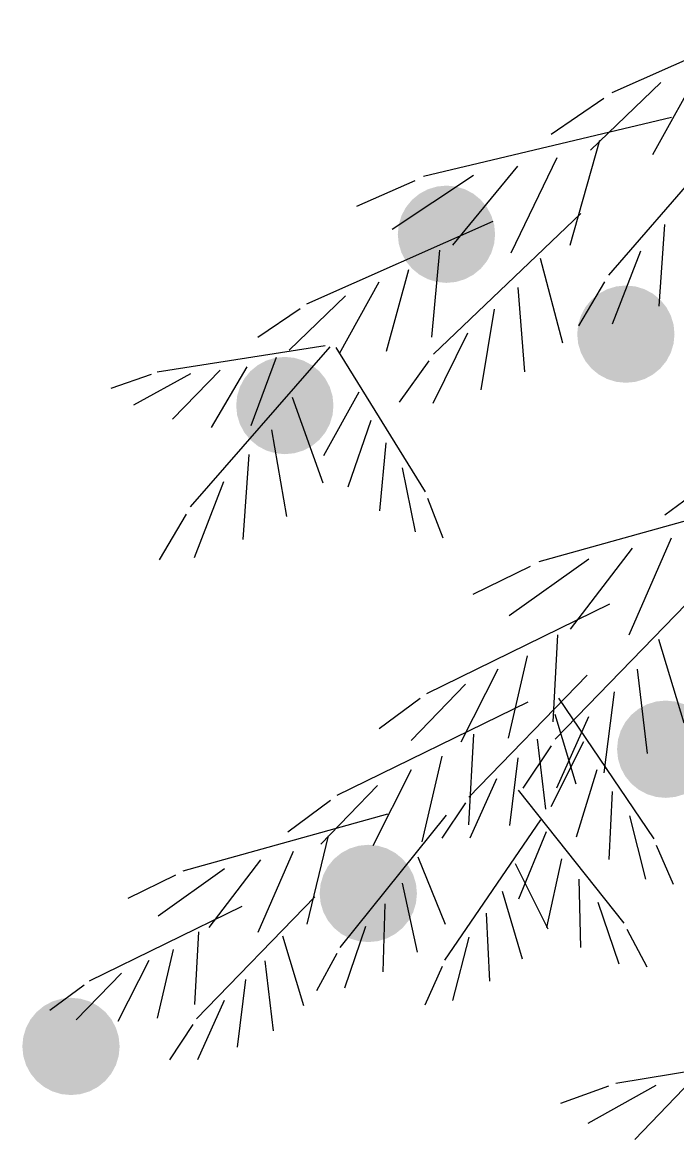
# Model space of a CAD drawing. Extents: x 0 to 1.57, y 0.06 to 3.19.
# Drawn here: x 0.069 to 0.406, y 0.993 to 1.567 of the extents above; entities that cross this region are included whole.
import ezdxf

# ---------------------------------------------------------------- set-up
doc = ezdxf.new("R2010")
doc.units = 0
doc.header["$LTSCALE"] = 1.2
doc.layers.get('0').update_dxf_attribs({"linetype": 'CONTINUOUS'})
doc.layers.add('ARQ-VEG', color=2, linetype='CONTINUOUS')

# ---------------------------------------------------------------- blocks, each defined once
blk = doc.blocks.new('*U13')
at = {"layer": 'ARQ-VEG'}
for points in [[(0.24237, 1.09474), (0.23768, 1.14236), (0.24237, 1.14378)], [(0.24724, 1.09426), (0.24237, 1.14378), (0.24724, 1.14426)], [(0.24237, 1.09474), (0.24237, 1.14378), (0.24724, 1.09426)], [(0.24724, 1.09426), (0.24724, 1.14426), (0.25212, 1.09474)], [(0.25212, 1.09474), (0.24724, 1.14426), (0.25212, 1.14378)], [(0.25212, 1.09474), (0.25212, 1.14378), (0.25681, 1.09616)], [(0.25681, 1.09616), (0.25212, 1.14378), (0.25681, 1.14236)], [(0.22957, 1.10158), (0.22646, 1.13315), (0.22957, 1.13694)], [(0.23336, 1.09847), (0.22957, 1.13694), (0.23336, 1.14005)], [(0.22957, 1.10158), (0.22957, 1.13694), (0.23336, 1.09847)], [(0.23768, 1.09616), (0.23336, 1.14005), (0.23768, 1.14236)], [(0.23336, 1.09847), (0.23336, 1.14005), (0.23768, 1.09616)], [(0.23768, 1.09616), (0.23768, 1.14236), (0.24237, 1.09474)], [(0.25681, 1.09616), (0.25681, 1.14236), (0.26113, 1.09847)], [(0.26113, 1.09847), (0.25681, 1.14236), (0.26113, 1.14005)], [(0.26113, 1.09847), (0.26113, 1.14005), (0.26492, 1.10158)], [(0.26492, 1.10158), (0.26113, 1.14005), (0.26492, 1.13694)], [(0.26492, 1.10158), (0.26492, 1.13694), (0.26803, 1.10537)], [(0.26803, 1.10537), (0.26492, 1.13694), (0.26803, 1.13315)], [(0.22646, 1.10537), (0.22415, 1.12883), (0.22646, 1.13315)], [(0.22646, 1.10537), (0.22646, 1.13315), (0.22957, 1.10158)], [(0.26803, 1.10537), (0.26803, 1.13315), (0.27034, 1.10969)], [(0.27034, 1.10969), (0.26803, 1.13315), (0.27034, 1.12883)], [(0.22415, 1.10969), (0.22272, 1.12414), (0.22415, 1.12883)], [(0.22415, 1.10969), (0.22415, 1.12883), (0.22646, 1.10537)], [(0.27034, 1.10969), (0.27034, 1.12883), (0.27176, 1.11438)], [(0.27176, 1.11438), (0.27034, 1.12883), (0.27176, 1.12414)], [(0.22272, 1.11438), (0.22224, 1.11926), (0.22272, 1.12414)], [(0.22272, 1.11438), (0.22272, 1.12414), (0.22415, 1.10969)], [(0.27176, 1.11438), (0.27176, 1.12414), (0.27224, 1.11926)]]:
    blk.add_solid(points, dxfattribs=at)
blk = doc.blocks.new('*U16')
at = {"layer": 'ARQ-VEG'}
for points in [[(0.19046, 1.34918), (0.18667, 1.38764), (0.19046, 1.39075)], [(0.19478, 1.34687), (0.19046, 1.39075), (0.19478, 1.39306)], [(0.19046, 1.34918), (0.19046, 1.39075), (0.19478, 1.34687)], [(0.19947, 1.34545), (0.19478, 1.39306), (0.19947, 1.39449)], [(0.19478, 1.34687), (0.19478, 1.39306), (0.19947, 1.34545)], [(0.20435, 1.34497), (0.19947, 1.39449), (0.20435, 1.39497)], [(0.19947, 1.34545), (0.19947, 1.39449), (0.20435, 1.34497)], [(0.20435, 1.34497), (0.20435, 1.39497), (0.20922, 1.34545)], [(0.20922, 1.34545), (0.20435, 1.39497), (0.20922, 1.39449)], [(0.20922, 1.34545), (0.20922, 1.39449), (0.21391, 1.34687)], [(0.21391, 1.34687), (0.20922, 1.39449), (0.21391, 1.39306)], [(0.21391, 1.34687), (0.21391, 1.39306), (0.21824, 1.34918)], [(0.21824, 1.34918), (0.21391, 1.39306), (0.21824, 1.39075)], [(0.21824, 1.34918), (0.21824, 1.39075), (0.22203, 1.35229)], [(0.22203, 1.35229), (0.21824, 1.39075), (0.22203, 1.38764)], [(0.18356, 1.35608), (0.18125, 1.37953), (0.18356, 1.38386)], [(0.18667, 1.35229), (0.18356, 1.38386), (0.18667, 1.38764)], [(0.18356, 1.35608), (0.18356, 1.38386), (0.18667, 1.35229)], [(0.18667, 1.35229), (0.18667, 1.38764), (0.19046, 1.34918)], [(0.22203, 1.35229), (0.22203, 1.38764), (0.22513, 1.35608)], [(0.22513, 1.35608), (0.22203, 1.38764), (0.22513, 1.38386)], [(0.22513, 1.35608), (0.22513, 1.38386), (0.22744, 1.3604)], [(0.22744, 1.3604), (0.22513, 1.38386), (0.22744, 1.37953)], [(0.18125, 1.3604), (0.17983, 1.37484), (0.18125, 1.37953)], [(0.18125, 1.3604), (0.18125, 1.37953), (0.18356, 1.35608)], [(0.22744, 1.3604), (0.22744, 1.37953), (0.22887, 1.36509)], [(0.22887, 1.36509), (0.22744, 1.37953), (0.22887, 1.37484)], [(0.17983, 1.36509), (0.17935, 1.36997), (0.17983, 1.37484)], [(0.17983, 1.36509), (0.17983, 1.37484), (0.18125, 1.3604)], [(0.22887, 1.36509), (0.22887, 1.37484), (0.22935, 1.36997)]]:
    blk.add_solid(points, dxfattribs=at)
blk = doc.blocks.new('*U64')
at = {"layer": 'ARQ-VEG'}
for points in [[(0.37004, 1.38356), (0.36571, 1.42745), (0.37004, 1.42976)], [(0.37473, 1.38214), (0.37004, 1.42976), (0.37473, 1.43118)], [(0.37004, 1.38356), (0.37004, 1.42976), (0.37473, 1.38214)], [(0.3796, 1.38166), (0.37473, 1.43118), (0.3796, 1.43166)], [(0.37473, 1.38214), (0.37473, 1.43118), (0.3796, 1.38166)], [(0.3796, 1.38166), (0.3796, 1.43166), (0.38448, 1.38214)], [(0.38448, 1.38214), (0.3796, 1.43166), (0.38448, 1.43118)], [(0.38448, 1.38214), (0.38448, 1.43118), (0.38917, 1.38356)], [(0.38917, 1.38356), (0.38448, 1.43118), (0.38917, 1.42976)], [(0.38917, 1.38356), (0.38917, 1.42976), (0.39349, 1.38587)], [(0.39349, 1.38587), (0.38917, 1.42976), (0.39349, 1.42745)], [(0.36193, 1.38898), (0.35882, 1.42055), (0.36193, 1.42434)], [(0.36571, 1.38587), (0.36193, 1.42434), (0.36571, 1.42745)], [(0.36193, 1.38898), (0.36193, 1.42434), (0.36571, 1.38587)], [(0.36571, 1.38587), (0.36571, 1.42745), (0.37004, 1.38356)], [(0.39349, 1.38587), (0.39349, 1.42745), (0.39728, 1.38898)], [(0.39728, 1.38898), (0.39349, 1.42745), (0.39728, 1.42434)], [(0.39728, 1.38898), (0.39728, 1.42434), (0.40039, 1.39277)], [(0.40039, 1.39277), (0.39728, 1.42434), (0.40039, 1.42055)], [(0.35882, 1.39277), (0.35651, 1.41623), (0.35882, 1.42055)], [(0.35882, 1.39277), (0.35882, 1.42055), (0.36193, 1.38898)], [(0.40039, 1.39277), (0.40039, 1.42055), (0.4027, 1.39709)], [(0.4027, 1.39709), (0.40039, 1.42055), (0.4027, 1.41623)], [(0.35651, 1.39709), (0.35508, 1.41154), (0.35651, 1.41623)], [(0.35651, 1.39709), (0.35651, 1.41623), (0.35882, 1.39277)], [(0.4027, 1.39709), (0.4027, 1.41623), (0.40412, 1.40178)], [(0.40412, 1.40178), (0.4027, 1.41623), (0.40412, 1.41154)], [(0.35508, 1.40178), (0.3546, 1.40666), (0.35508, 1.41154)], [(0.35508, 1.40178), (0.35508, 1.41154), (0.35651, 1.39709)], [(0.40412, 1.40178), (0.40412, 1.41154), (0.4046, 1.40666)]]:
    blk.add_solid(points, dxfattribs=at)
blk = doc.blocks.new('*U65')
at = {"layer": 'ARQ-VEG'}
for points in [[(0.39519, 1.16884), (0.3905, 1.21646), (0.39519, 1.21788)], [(0.40007, 1.16836), (0.39519, 1.21788), (0.40007, 1.21836)], [(0.39519, 1.16884), (0.39519, 1.21788), (0.40007, 1.16836)], [(0.40007, 1.16836), (0.40007, 1.21836), (0.40495, 1.16884)], [(0.40495, 1.16884), (0.40007, 1.21836), (0.40495, 1.21788)], [(0.40495, 1.16884), (0.40495, 1.21788), (0.40964, 1.17026)], [(0.40964, 1.17026), (0.40495, 1.21788), (0.40964, 1.21646)], [(0.38618, 1.17257), (0.38239, 1.21104), (0.38618, 1.21415)], [(0.3905, 1.17026), (0.38618, 1.21415), (0.3905, 1.21646)], [(0.38618, 1.17257), (0.38618, 1.21415), (0.3905, 1.17026)], [(0.3905, 1.17026), (0.3905, 1.21646), (0.39519, 1.16884)], [(0.40964, 1.17026), (0.40964, 1.21646), (0.41396, 1.17257)], [(0.41396, 1.17257), (0.40964, 1.21646), (0.41396, 1.21415)], [(0.41396, 1.17257), (0.41396, 1.21415), (0.41775, 1.17568)], [(0.41775, 1.17568), (0.41396, 1.21415), (0.41775, 1.21104)], [(0.37928, 1.17947), (0.37697, 1.20293), (0.37928, 1.20725)], [(0.38239, 1.17568), (0.37928, 1.20725), (0.38239, 1.21104)], [(0.37928, 1.17947), (0.37928, 1.20725), (0.38239, 1.17568)], [(0.38239, 1.17568), (0.38239, 1.21104), (0.38618, 1.17257)], [(0.41775, 1.17568), (0.41775, 1.21104), (0.42086, 1.17947)], [(0.42086, 1.17947), (0.41775, 1.21104), (0.42086, 1.20725)], [(0.42086, 1.17947), (0.42086, 1.20725), (0.42317, 1.18379)], [(0.42317, 1.18379), (0.42086, 1.20725), (0.42317, 1.20293)], [(0.37697, 1.18379), (0.37555, 1.19824), (0.37697, 1.20293)], [(0.37697, 1.18379), (0.37697, 1.20293), (0.37928, 1.17947)], [(0.42317, 1.18379), (0.42317, 1.20293), (0.42459, 1.18848)], [(0.42459, 1.18848), (0.42317, 1.20293), (0.42459, 1.19824)], [(0.37555, 1.18848), (0.37507, 1.19336), (0.37555, 1.19824)], [(0.37555, 1.18848), (0.37555, 1.19824), (0.37697, 1.18379)], [(0.42459, 1.18848), (0.42459, 1.19824), (0.42507, 1.19336)]]:
    blk.add_solid(points, dxfattribs=at)
blk = doc.blocks.new('*U71')
at = {"layer": 'ARQ-VEG'}
for points in [[(0.08489, 1.01755), (0.08057, 1.06144), (0.08489, 1.06375)], [(0.08958, 1.01613), (0.08489, 1.06375), (0.08958, 1.06517)], [(0.08489, 1.01755), (0.08489, 1.06375), (0.08958, 1.01613)], [(0.09446, 1.01565), (0.08958, 1.06517), (0.09446, 1.06565)], [(0.08958, 1.01613), (0.08958, 1.06517), (0.09446, 1.01565)], [(0.09446, 1.01565), (0.09446, 1.06565), (0.09934, 1.01613)], [(0.09934, 1.01613), (0.09446, 1.06565), (0.09934, 1.06517)], [(0.09934, 1.01613), (0.09934, 1.06517), (0.10403, 1.01755)], [(0.10403, 1.01755), (0.09934, 1.06517), (0.10403, 1.06375)], [(0.10403, 1.01755), (0.10403, 1.06375), (0.10835, 1.01986)], [(0.10835, 1.01986), (0.10403, 1.06375), (0.10835, 1.06144)], [(0.07678, 1.02297), (0.07367, 1.05454), (0.07678, 1.05833)], [(0.08057, 1.01986), (0.07678, 1.05833), (0.08057, 1.06144)], [(0.07678, 1.02297), (0.07678, 1.05833), (0.08057, 1.01986)], [(0.08057, 1.01986), (0.08057, 1.06144), (0.08489, 1.01755)], [(0.10835, 1.01986), (0.10835, 1.06144), (0.11214, 1.02297)], [(0.11214, 1.02297), (0.10835, 1.06144), (0.11214, 1.05833)], [(0.11214, 1.02297), (0.11214, 1.05833), (0.11525, 1.02676)], [(0.11525, 1.02676), (0.11214, 1.05833), (0.11525, 1.05454)], [(0.07367, 1.02676), (0.07136, 1.05022), (0.07367, 1.05454)], [(0.07367, 1.02676), (0.07367, 1.05454), (0.07678, 1.02297)], [(0.11525, 1.02676), (0.11525, 1.05454), (0.11756, 1.03108)], [(0.11756, 1.03108), (0.11525, 1.05454), (0.11756, 1.05022)], [(0.06994, 1.03577), (0.06946, 1.04065), (0.06994, 1.04553)], [(0.07136, 1.03108), (0.06994, 1.04553), (0.07136, 1.05022)], [(0.06994, 1.03577), (0.06994, 1.04553), (0.07136, 1.03108)], [(0.07136, 1.03108), (0.07136, 1.05022), (0.07367, 1.02676)], [(0.11756, 1.03108), (0.11756, 1.05022), (0.11898, 1.03577)], [(0.11898, 1.03577), (0.11756, 1.05022), (0.11898, 1.04553)], [(0.11898, 1.03577), (0.11898, 1.04553), (0.11946, 1.04065)]]:
    blk.add_solid(points, dxfattribs=at)
blk = doc.blocks.new('*U108')
at = {"layer": 'ARQ-VEG'}
for points in [[(0.28252, 1.43347), (0.27783, 1.48109), (0.28252, 1.48251)], [(0.2874, 1.43299), (0.28252, 1.48251), (0.2874, 1.48299)], [(0.28252, 1.43347), (0.28252, 1.48251), (0.2874, 1.43299)], [(0.2874, 1.43299), (0.2874, 1.48299), (0.29227, 1.43347)], [(0.29227, 1.43347), (0.2874, 1.48299), (0.29227, 1.48251)], [(0.29227, 1.43347), (0.29227, 1.48251), (0.29696, 1.4349)], [(0.29696, 1.4349), (0.29227, 1.48251), (0.29696, 1.48109)], [(0.26972, 1.44032), (0.26661, 1.47188), (0.26972, 1.47567)], [(0.27351, 1.43721), (0.26972, 1.47567), (0.27351, 1.47878)], [(0.26972, 1.44032), (0.26972, 1.47567), (0.27351, 1.43721)], [(0.27783, 1.4349), (0.27351, 1.47878), (0.27783, 1.48109)], [(0.27351, 1.43721), (0.27351, 1.47878), (0.27783, 1.4349)], [(0.27783, 1.4349), (0.27783, 1.48109), (0.28252, 1.43347)], [(0.29696, 1.4349), (0.29696, 1.48109), (0.30128, 1.43721)], [(0.30128, 1.43721), (0.29696, 1.48109), (0.30128, 1.47878)], [(0.30128, 1.43721), (0.30128, 1.47878), (0.30507, 1.44032)], [(0.30507, 1.44032), (0.30128, 1.47878), (0.30507, 1.47567)], [(0.30507, 1.44032), (0.30507, 1.47567), (0.30818, 1.4441)], [(0.30818, 1.4441), (0.30507, 1.47567), (0.30818, 1.47188)], [(0.26661, 1.4441), (0.2643, 1.46756), (0.26661, 1.47188)], [(0.26661, 1.4441), (0.26661, 1.47188), (0.26972, 1.44032)], [(0.30818, 1.4441), (0.30818, 1.47188), (0.31049, 1.44843)], [(0.31049, 1.44843), (0.30818, 1.47188), (0.31049, 1.46756)], [(0.2643, 1.44843), (0.26288, 1.46287), (0.2643, 1.46756)], [(0.2643, 1.44843), (0.2643, 1.46756), (0.26661, 1.4441)], [(0.31049, 1.44843), (0.31049, 1.46756), (0.31192, 1.45312)], [(0.31192, 1.45312), (0.31049, 1.46756), (0.31192, 1.46287)], [(0.26288, 1.45312), (0.2624, 1.45799), (0.26288, 1.46287)], [(0.26288, 1.45312), (0.26288, 1.46287), (0.2643, 1.44843)], [(0.31192, 1.45312), (0.31192, 1.46287), (0.3124, 1.45799)]]:
    blk.add_solid(points, dxfattribs=at)

msp = doc.modelspace()

# ---------------------------------------------------------------- linework, layer by layer
for p, q in [((0.49212, 1.58382, 94.63282), (0.37238, 1.53072, 94.63282)), ((0.41884, 1.54475, 94.63282), (0.39332, 1.49884, 94.63282)), ((0.39757, 1.53595, 94.63282), (0.36134, 1.50114, 94.63282)), ((0.36828, 1.52772, 94.63282), (0.34122, 1.50925, 94.63282)), ((0.40306, 1.51801, 94.63282), (0.27566, 1.4876, 94.63282)), ((0.43933, 1.5161, 94.63282), (0.37059, 1.43701, 94.63282)), ((0.36606, 1.50617, 94.63282), (0.35088, 1.45212, 94.63282)), ((0.3239, 1.49293, 94.63282), (0.29045, 1.45243, 94.63282)), ((0.34413, 1.49721, 94.63282), (0.32054, 1.4482, 94.63282)), ((0.30138, 1.48815, 94.63282), (0.25942, 1.46051, 94.63282)), ((0.27108, 1.48539, 94.63282), (0.24111, 1.47216, 94.63282)), ((0.31123, 1.46459, 94.63282), (0.21544, 1.42212, 94.63282)), ((0.35642, 1.46873, 94.63282), (0.28067, 1.39632, 94.63282)), ((0.39949, 1.46294, 94.63282), (0.39658, 1.42102, 94.63282)), ((0.28385, 1.44989, 94.63282), (0.27978, 1.40516, 94.63282)), ((0.38707, 1.44935, 94.63282), (0.37262, 1.41183, 94.63282)), ((0.33564, 1.44562, 94.63282), (0.34696, 1.40216, 94.63282)), ((0.26791, 1.43965, 94.63282), (0.25649, 1.39766, 94.63282)), ((0.25262, 1.43334, 94.63282), (0.2322, 1.39661, 94.63282)), ((0.3241, 1.43059, 94.63282), (0.32758, 1.38722, 94.63282)), ((0.36864, 1.43345, 94.63282), (0.35529, 1.41089, 94.63282)), ((0.2356, 1.4263, 94.63282), (0.20661, 1.39845, 94.63282)), ((0.21217, 1.41971, 94.63282), (0.19051, 1.40494, 94.63282)), ((0.31185, 1.41947, 94.63282), (0.30508, 1.378, 94.63282)), ((0.29822, 1.40709, 94.63282), (0.28038, 1.37106, 94.63282)), ((0.22505, 1.40058, 94.63282), (0.13876, 1.3872, 94.63282)), ((0.2275, 1.40015, 94.63282), (0.1557, 1.31794, 94.63282)), ((0.23054, 1.39985, 94.63282), (0.27646, 1.32558, 94.63282)), ((0.18478, 1.38992, 94.63282), (0.16648, 1.35862, 94.63282)), ((0.19983, 1.3947, 94.63282), (0.18685, 1.3596, 94.63282)), ((0.27841, 1.39295, 94.63282), (0.26303, 1.37172, 94.63282)), ((0.1356, 1.38598, 94.63282), (0.11497, 1.37879, 94.63282)), ((0.15588, 1.38619, 94.63282), (0.12652, 1.37008, 94.63282)), ((0.1711, 1.38816, 94.63282), (0.1467, 1.36304, 94.63282)), ((0.20811, 1.37423, 94.63282), (0.22392, 1.3302, 94.63282)), ((0.24246, 1.37686, 94.63282), (0.22422, 1.34418, 94.63282)), ((0.24861, 1.36232, 94.63282), (0.23672, 1.32806, 94.63282)), ((0.19755, 1.35755, 94.63282), (0.20522, 1.31288, 94.63282)), ((0.25617, 1.35079, 94.63282), (0.25293, 1.31591, 94.63282)), ((0.18588, 1.34487, 94.63282), (0.18274, 1.30121, 94.63282)), ((0.26456, 1.33794, 94.63282), (0.2714, 1.30515, 94.63282)), ((0.42591, 1.33314, 94.63282), (0.39955, 1.31368, 94.63282)), ((0.1729, 1.33075, 94.63282), (0.15777, 1.2917, 94.63282)), ((0.27758, 1.32239, 94.63282), (0.28553, 1.30204, 94.63282)), ((0.46102, 1.32475, 94.63282), (0.33485, 1.28958, 94.63282)), ((0.15367, 1.31423, 94.63282), (0.13971, 1.29076, 94.63282)), ((0.40291, 1.30175, 94.63282), (0.38118, 1.25189, 94.63282)), ((0.38286, 1.29672, 94.63282), (0.35095, 1.25499, 94.63282)), ((0.33036, 1.2872, 94.63282), (0.3009, 1.27286, 94.63282)), ((0.36053, 1.2911, 94.63282), (0.31963, 1.26191, 94.63282)), ((0.41626, 1.27375, 94.63282), (0.34328, 1.19856, 94.63282)), ((0.37126, 1.26792, 94.63282), (0.27713, 1.22189, 94.63282)), ((0.34445, 1.25221, 94.63282), (0.34206, 1.20736, 94.63282)), ((0.39636, 1.24988, 94.63282), (0.4093, 1.20688, 94.63282)), ((0.3289, 1.24138, 94.63282), (0.31906, 1.19899, 94.63282)), ((0.31386, 1.2345, 94.63282), (0.29483, 1.19702, 94.63282)), ((0.38539, 1.23443, 94.63282), (0.39049, 1.19121, 94.63282)), ((0.35973, 1.23134, 94.63282), (0.29891, 1.16868, 94.63282)), ((0.29711, 1.22682, 94.63282), (0.26919, 1.1979, 94.63282)), ((0.32915, 1.21753, 94.63282), (0.2311, 1.16958, 94.63282)), ((0.27395, 1.21936, 94.63282), (0.25286, 1.20379, 94.63282)), ((0.34505, 1.21962, 94.63282), (0.39389, 1.14724, 94.63282)), ((0.37357, 1.22286, 94.63282), (0.36836, 1.18116, 94.63282)), ((0.34314, 1.21145, 94.63282), (0.35392, 1.17561, 94.63282)), ((0.36041, 1.20997, 94.63282), (0.34393, 1.1733, 94.63282)), ((0.30122, 1.20116, 94.63282), (0.29873, 1.15444, 94.63282)), ((0.34114, 1.19511, 94.63282), (0.32657, 1.17331, 94.63282)), ((0.33401, 1.19857, 94.63282), (0.33825, 1.16256, 94.63282)), ((0.35788, 1.19712, 94.63282), (0.34096, 1.16374, 94.63282)), ((0.28502, 1.18988, 94.63282), (0.27478, 1.14572, 94.63282)), ((0.32415, 1.18893, 94.63282), (0.31981, 1.15418, 94.63282)), ((0.36461, 1.18283, 94.63282), (0.35409, 1.14813, 94.63282)), ((0.26935, 1.18271, 94.63282), (0.24953, 1.14368, 94.63282)), ((0.31319, 1.17819, 94.63282), (0.29945, 1.14763, 94.63282)), ((0.25191, 1.17472, 94.63282), (0.22283, 1.14459, 94.63282)), ((0.32417, 1.17227, 94.63282), (0.37852, 1.10392, 94.63282)), ((0.37261, 1.17161, 94.63282), (0.37077, 1.13664, 94.63282)), ((0.22778, 1.16695, 94.63282), (0.20582, 1.15072, 94.63282)), ((0.29713, 1.1658, 94.63282), (0.28499, 1.14764, 94.63282)), ((0.25704, 1.15995, 94.63282), (0.1519, 1.13064, 94.63282)), ((0.2873, 1.15949, 94.63282), (0.23253, 1.09148, 94.63282)), ((0.33574, 1.15701, 94.63282), (0.28644, 1.08493, 94.63282)), ((0.38151, 1.15911, 94.63282), (0.38966, 1.12661, 94.63282)), ((0.2266, 1.14893, 94.63282), (0.21565, 1.10345, 94.63282)), ((0.33872, 1.15084, 94.63282), (0.32446, 1.11624, 94.63282)), ((0.39514, 1.14409, 94.63282), (0.4039, 1.12408, 94.63282)), ((0.20862, 1.14079, 94.63282), (0.19051, 1.09924, 94.63282)), ((0.27262, 1.13815, 94.63282), (0.28667, 1.10346, 94.63282)), ((0.34654, 1.13712, 94.63282), (0.33876, 1.10171, 94.63282)), ((0.1733, 1.13191, 94.63282), (0.13922, 1.10758, 94.63282)), ((0.19191, 1.13659, 94.63282), (0.16532, 1.10182, 94.63282)), ((0.32277, 1.13459, 94.63282), (0.33948, 1.1011, 94.63282)), ((0.14816, 1.12866, 94.63282), (0.12361, 1.11671, 94.63282)), ((0.3554, 1.12656, 94.63282), (0.3563, 1.09155, 94.63282)), ((0.26472, 1.12448, 94.63282), (0.27227, 1.08902, 94.63282)), ((0.31595, 1.12035, 94.63282), (0.32625, 1.08558, 94.63282)), ((0.21974, 1.11745, 94.63282), (0.15893, 1.05479, 94.63282)), ((0.25579, 1.11398, 94.63282), (0.25468, 1.07897, 94.63282)), ((0.36525, 1.11479, 94.63282), (0.3759, 1.08303, 94.63282)), ((0.18224, 1.1126, 94.63282), (0.1038, 1.07423, 94.63282)), ((0.30788, 1.10917, 94.63282), (0.3095, 1.07419, 94.63282)), ((0.1599, 1.0995, 94.63282), (0.15791, 1.06212, 94.63282)), ((0.20316, 1.09756, 94.63282), (0.21394, 1.06172, 94.63282)), ((0.24587, 1.10227, 94.63282), (0.23501, 1.07058, 94.63282)), ((0.2989, 1.09673, 94.63282), (0.29055, 1.06428, 94.63282)), ((0.38001, 1.10088, 94.63282), (0.3903, 1.08161, 94.63282)), ((0.14694, 1.09047, 94.63282), (0.13875, 1.05515, 94.63282)), ((0.23102, 1.08845, 94.63282), (0.22061, 1.06925, 94.63282)), ((0.13441, 1.08474, 94.63282), (0.11855, 1.05351, 94.63282)), ((0.19402, 1.08468, 94.63282), (0.19827, 1.04867, 94.63282)), ((0.28517, 1.08179, 94.63282), (0.27629, 1.06184, 94.63282)), ((0.12045, 1.07835, 94.63282), (0.09718, 1.05425, 94.63282)), ((0.18417, 1.07504, 94.63282), (0.17982, 1.04029, 94.63282)), ((0.10115, 1.07213, 94.63282), (0.08358, 1.05915, 94.63282)), ((0.1732, 1.0643, 94.63282), (0.15947, 1.03375, 94.63282)), ((0.15714, 1.05191, 94.63282), (0.14501, 1.03375, 94.63282)), ((0.4779, 1.03858, 94.63282), (0.37449, 1.02166, 94.63282)), ((0.41329, 1.02313, 94.63282), (0.38426, 0.99274, 94.63282)), ((0.37071, 1.02015, 94.63282), (0.34603, 1.01133, 94.63282)), ((0.39504, 1.02061, 94.63282), (0.35997, 1.00098, 94.63282))]:
    msp.add_line(p, q)

# ---------------------------------------------------------------- block references
at = {"layer": 'ARQ-VEG'}
for name in ['*U108', '*U64', '*U16', '*U65', '*U13', '*U71']:
    msp.add_blockref(name, (0, 0), dxfattribs=at)

doc.saveas('drawing.dxf')
